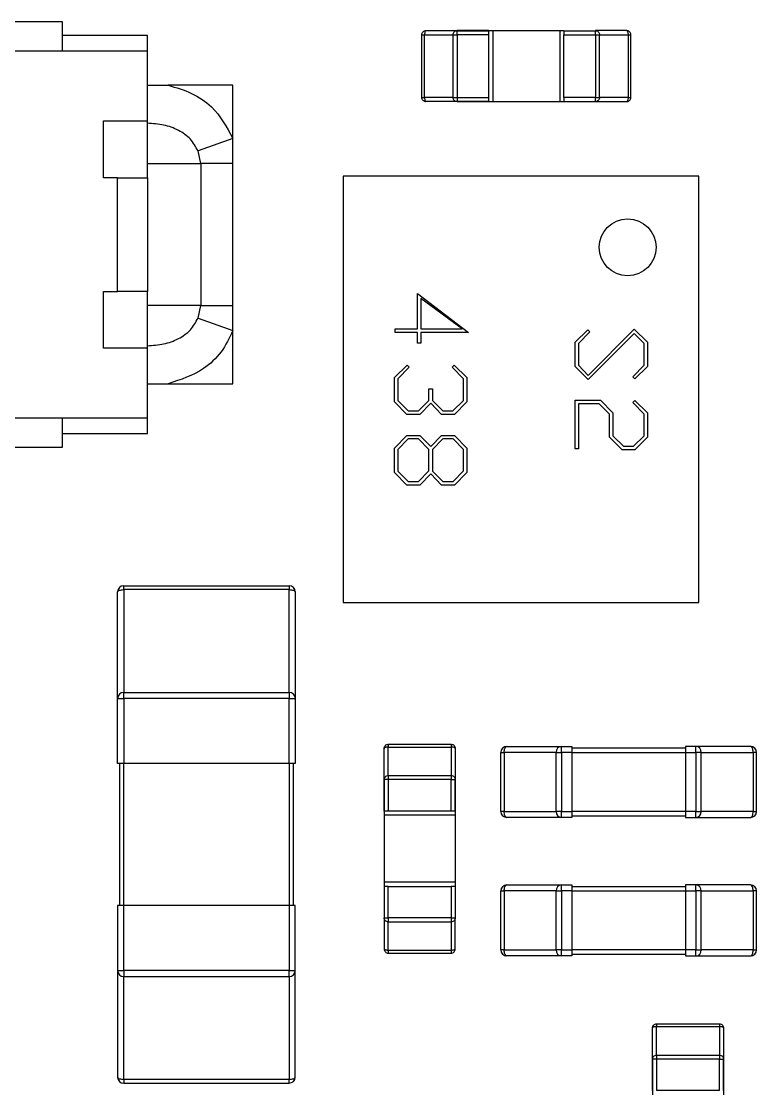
# Model space of a CAD drawing. Header units: millimetres. Extents: x 76 to 188, y 101 to 163.
# Drawn here: x 126.276 to 128.862, y 112.147 to 115.909 of the extents above; entities that cross this region are included whole.
import ezdxf

# ---------------------------------------------------------------- set-up
doc = ezdxf.new("R2010")
doc.units = ezdxf.units.MM

msp = doc.modelspace()

# ---------------------------------------------------------------- linework, layer by layer
at = {"color": 7, "linetype": 'Continuous', "lineweight": 25}
for p, q in [((125.0193, 115.9094), (126.4193, 115.9094)), ((126.4193, 115.9094), (126.4193, 115.8044)), ((126.7193, 115.8594), (126.4193, 115.8594)), ((126.7193, 115.8044), (126.7193, 115.8594)), ((127.6843, 115.6414), (127.6843, 115.8624)), ((127.694, 115.6414), (127.694, 115.8624)), ((127.7943, 115.6414), (127.7943, 115.8624)), ((127.9193, 115.8769), (127.8088, 115.8769)), ((127.8088, 115.8769), (127.9193, 115.8769)), ((127.9193, 115.8624), (127.8088, 115.8624)), ((127.8088, 115.8624), (127.8088, 115.6414)), ((127.8093, 115.8766), (127.9193, 115.8766)), ((127.9193, 115.8769), (127.9343, 115.8769)), ((127.9193, 115.8624), (127.9193, 115.6414)), ((127.9343, 115.8769), (127.9343, 115.6269)), ((127.9343, 115.8769), (128.1693, 115.8769)), ((128.1693, 115.8769), (128.1693, 115.6269)), ((128.1693, 115.8769), (128.1843, 115.8769)), ((128.1843, 115.8766), (128.2943, 115.8766)), ((128.1843, 115.6414), (128.1843, 115.8624)), ((128.1843, 115.8624), (128.2948, 115.8624)), ((128.2948, 115.8624), (128.2948, 115.6414)), ((128.3093, 115.6414), (128.3093, 115.8624)), ((128.4096, 115.8624), (128.4096, 115.6414)), ((128.4193, 115.6414), (128.4193, 115.8624)), ((126.4193, 115.8044), (125.0193, 115.8044)), ((126.7193, 115.8044), (126.4193, 115.8044)), ((126.7193, 115.5594), (126.7193, 115.8044)), ((126.7193, 115.6844), (126.7925, 115.6844)), ((127.0193, 115.6844), (126.7925, 115.6844)), ((127.0193, 115.4975), (127.0193, 115.6844)), ((127.8088, 115.6414), (127.9193, 115.6414)), ((127.8088, 115.6269), (127.9193, 115.6269)), ((127.9193, 115.6269), (127.8088, 115.6269)), ((127.9193, 115.6271), (127.8093, 115.6271)), ((127.9193, 115.6269), (127.9343, 115.6269)), ((127.9343, 115.6269), (128.1693, 115.6269)), ((128.1693, 115.6269), (128.1843, 115.6269)), ((128.2948, 115.6414), (128.1843, 115.6414)), ((128.1843, 115.6269), (128.2948, 115.6269)), ((126.5643, 115.5594), (126.7193, 115.5594)), ((126.5643, 115.3594), (126.5643, 115.5594)), ((126.7193, 115.3594), (126.7193, 115.5594)), ((127.0193, 115.4975), (126.8972, 115.4535)), ((127.0193, 115.4094), (127.0193, 115.4975)), ((126.9066, 115.4094), (126.8972, 115.4535)), ((126.7193, 115.4094), (126.9066, 115.4094)), ((126.9066, 115.4094), (126.9066, 114.9094)), ((127.0193, 115.4094), (126.9066, 115.4094)), ((127.0193, 114.9094), (127.0193, 115.4094)), ((126.6143, 115.3594), (126.5643, 115.3594)), ((126.6143, 114.9594), (126.6143, 115.3594)), ((126.6143, 115.3594), (126.7192, 115.3594)), ((126.7192, 115.3594), (126.7193, 115.3594)), ((126.7193, 115.3594), (126.7193, 114.9594)), ((128.6581, 115.3644), (127.4081, 115.3644)), ((127.4081, 115.3644), (127.4081, 113.8644)), ((128.6581, 113.8644), (128.6581, 115.3644)), ((126.5643, 114.7594), (126.5643, 114.9594)), ((126.5643, 114.9594), (126.6143, 114.9594)), ((126.7192, 114.9594), (126.6143, 114.9594)), ((126.7193, 114.9594), (126.7192, 114.9594)), ((126.7193, 114.7594), (126.7193, 114.9594)), ((127.669, 114.8273), (127.669, 114.9518)), ((127.669, 114.9518), (127.8484, 114.815)), ((126.9066, 114.9094), (126.7193, 114.9094)), ((126.8972, 114.8653), (126.9066, 114.9094)), ((126.9066, 114.9094), (127.0193, 114.9094)), ((127.0193, 114.8212), (127.0193, 114.9094)), ((127.6809, 114.934), (127.6809, 114.8273)), ((127.8256, 114.8273), (127.6809, 114.934)), ((126.8972, 114.8653), (127.0193, 114.8212)), ((127.0193, 114.6344), (127.0193, 114.8212)), ((127.5905, 114.815), (127.5905, 114.8273)), ((127.5905, 114.8273), (127.669, 114.8273)), ((127.669, 114.815), (127.5905, 114.815)), ((127.669, 114.7774), (127.669, 114.815)), ((127.6809, 114.8273), (127.8256, 114.8273)), ((127.6809, 114.815), (127.6809, 114.7774)), ((127.8484, 114.815), (127.6809, 114.815)), ((128.2232, 114.7806), (128.2676, 114.8241)), ((128.2749, 114.8168), (128.2351, 114.7758)), ((128.2676, 114.8241), (128.2749, 114.8168)), ((128.2695, 114.6637), (128.4316, 114.8258)), ((128.4316, 114.8115), (128.2695, 114.6493)), ((128.4316, 114.8258), (128.4782, 114.7806)), ((128.4663, 114.7756), (128.4316, 114.8115)), ((126.7193, 114.7594), (126.5643, 114.7594)), ((126.7193, 114.5144), (126.7193, 114.7594)), ((127.6809, 114.7774), (127.669, 114.7774)), ((128.2232, 114.6946), (128.2232, 114.7806)), ((128.2351, 114.7758), (128.2351, 114.6996)), ((128.4663, 114.6998), (128.4663, 114.7756)), ((128.4782, 114.7806), (128.4782, 114.6946)), ((127.588, 114.6565), (127.6325, 114.6999)), ((127.6398, 114.6926), (127.5999, 114.6517)), ((127.6325, 114.6999), (127.6398, 114.6926)), ((127.7912, 114.6926), (127.7985, 114.6999)), ((127.8311, 114.6515), (127.7912, 114.6926)), ((127.7985, 114.6999), (127.843, 114.6565)), ((128.2695, 114.6493), (128.2232, 114.6946)), ((128.2351, 114.6996), (128.2695, 114.6637)), ((128.4264, 114.6587), (128.4663, 114.6998)), ((128.4782, 114.6946), (128.4337, 114.6511)), ((127.588, 114.5704), (127.588, 114.6565)), ((127.5999, 114.6517), (127.5999, 114.5754)), ((127.8311, 114.5756), (127.8311, 114.6515)), ((127.843, 114.6565), (127.843, 114.5704)), ((128.4337, 114.6511), (128.4264, 114.6587)), ((126.7193, 114.6344), (126.7925, 114.6344)), ((126.7925, 114.6344), (127.0193, 114.6344)), ((127.7093, 114.6168), (127.7214, 114.6168)), ((127.7093, 114.5756), (127.7093, 114.6168)), ((127.7214, 114.6168), (127.7214, 114.5754)), ((127.632, 114.5261), (127.588, 114.5704)), ((127.5999, 114.5754), (127.6368, 114.5385)), ((127.6726, 114.5385), (127.7093, 114.5756)), ((127.7214, 114.5754), (127.7584, 114.5385)), ((127.7939, 114.5385), (127.8311, 114.5756)), ((127.843, 114.5704), (127.7987, 114.5261)), ((128.2232, 114.4049), (128.2232, 114.5764)), ((128.2232, 114.5764), (128.3125, 114.5764)), ((128.3125, 114.5764), (128.3566, 114.5323)), ((128.4264, 114.5684), (128.4337, 114.5758)), ((128.4663, 114.5273), (128.4264, 114.5684)), ((128.4337, 114.5758), (128.4782, 114.5323)), ((127.6368, 114.5385), (127.6726, 114.5385)), ((127.7154, 114.5658), (127.6771, 114.5261)), ((127.7536, 114.5261), (127.7154, 114.5658)), ((127.7584, 114.5385), (127.7939, 114.5385)), ((128.2351, 114.5641), (128.2351, 114.4049)), ((128.3077, 114.5641), (128.2351, 114.5641)), ((128.3445, 114.5273), (128.3077, 114.5641)), ((128.3566, 114.5323), (128.3566, 114.4513)), ((128.4782, 114.5323), (128.4782, 114.4463)), ((125.0193, 114.5144), (126.4193, 114.5144)), ((126.4193, 114.5144), (126.7193, 114.5144)), ((126.4193, 114.5144), (126.4193, 114.4094)), ((126.7193, 114.4594), (126.7193, 114.5144)), ((127.6771, 114.5261), (127.632, 114.5261)), ((127.7987, 114.5261), (127.7536, 114.5261)), ((128.3445, 114.4463), (128.3445, 114.5273)), ((128.4663, 114.4515), (128.4663, 114.5273)), ((126.4193, 114.4594), (126.7193, 114.4594)), ((127.588, 114.4081), (127.6318, 114.4522)), ((127.6366, 114.4399), (127.5999, 114.4033)), ((127.6318, 114.4522), (127.6774, 114.4522)), ((127.6726, 114.4399), (127.6366, 114.4399)), ((127.7093, 114.4031), (127.6726, 114.4399)), ((127.6774, 114.4522), (127.7154, 114.4129)), ((127.7154, 114.4129), (127.7534, 114.4522)), ((127.7584, 114.4399), (127.7214, 114.4033)), ((127.7534, 114.4522), (127.7989, 114.4522)), ((127.7941, 114.4399), (127.7584, 114.4399)), ((127.8311, 114.4031), (127.7941, 114.4399)), ((127.7989, 114.4522), (127.843, 114.4081)), ((128.3888, 114.402), (128.3445, 114.4463)), ((128.3566, 114.4513), (128.3936, 114.4143)), ((128.4291, 114.4143), (128.4663, 114.4515)), ((128.4782, 114.4463), (128.4339, 114.402)), ((126.4193, 114.4094), (125.0193, 114.4094)), ((127.588, 114.3221), (127.588, 114.4081)), ((127.5999, 114.4033), (127.5999, 114.3271)), ((127.7093, 114.3273), (127.7093, 114.4031)), ((127.7214, 114.4033), (127.7214, 114.3271)), ((127.8311, 114.3273), (127.8311, 114.4031)), ((127.843, 114.4081), (127.843, 114.3221)), ((128.2351, 114.4049), (128.2232, 114.4049)), ((128.4339, 114.402), (128.3888, 114.402)), ((128.3936, 114.4143), (128.4291, 114.4143)), ((127.632, 114.2778), (127.588, 114.3221)), ((127.5999, 114.3271), (127.6368, 114.2901)), ((127.6726, 114.2901), (127.7093, 114.3273)), ((127.7154, 114.3175), (127.6771, 114.2778)), ((127.7536, 114.2778), (127.7154, 114.3175)), ((127.7214, 114.3271), (127.7584, 114.2901)), ((127.7941, 114.2901), (127.8311, 114.3273)), ((127.843, 114.3221), (127.7987, 114.2778)), ((127.6771, 114.2778), (127.632, 114.2778)), ((127.6368, 114.2901), (127.6726, 114.2901)), ((127.7987, 114.2778), (127.7536, 114.2778)), ((127.7584, 114.2901), (127.7941, 114.2901)), ((126.6143, 113.5269), (126.6143, 113.9019)), ((126.6356, 113.9098), (126.6356, 113.9231)), ((126.6356, 113.9231), (127.2181, 113.9231)), ((127.2181, 113.9098), (126.6356, 113.9098)), ((126.6356, 113.9098), (126.6356, 113.5481)), ((127.2181, 113.9231), (127.2181, 113.9098)), ((127.2181, 113.5481), (127.2181, 113.9098)), ((127.2393, 113.9019), (127.2393, 113.5269)), ((127.4081, 113.8644), (128.6581, 113.8644)), ((126.6143, 113.2981), (126.6143, 113.5269)), ((126.6143, 113.5269), (126.6356, 113.5269)), ((126.6356, 113.5269), (126.6356, 113.5481)), ((126.6356, 113.5481), (127.2181, 113.5481)), ((127.2181, 113.5269), (126.6356, 113.5269)), ((126.6356, 113.5269), (126.6356, 113.2981)), ((127.2181, 113.5481), (127.2181, 113.5269)), ((127.2181, 113.2981), (127.2181, 113.5269)), ((127.2181, 113.5269), (127.2393, 113.5269)), ((127.2393, 113.5269), (127.2393, 113.2981)), ((127.5663, 113.3656), (127.7873, 113.3656)), ((127.5663, 113.3559), (127.7873, 113.3559)), ((127.9618, 113.1294), (127.9618, 113.3369)), ((127.9618, 113.3369), (127.9741, 113.3369)), ((127.9741, 113.3369), (127.9741, 113.1294)), ((128.1564, 113.3369), (127.9741, 113.3369)), ((127.9831, 113.3581), (128.1756, 113.3581)), ((128.1564, 113.1294), (128.1564, 113.3369)), ((128.1564, 113.3369), (128.1756, 113.3369)), ((128.1756, 113.3369), (128.1756, 113.3581)), ((128.1756, 113.3581), (128.2118, 113.3581)), ((128.1756, 113.3369), (128.1756, 113.1294)), ((128.2118, 113.3369), (128.1756, 113.3369)), ((128.2118, 113.3581), (128.2118, 113.3369)), ((128.6118, 113.3519), (128.2118, 113.3519)), ((128.2118, 113.3369), (128.2118, 113.1294)), ((128.2118, 113.3369), (128.6118, 113.3369)), ((128.648, 113.3581), (128.6118, 113.3581)), ((128.6118, 113.3581), (128.6118, 113.3369)), ((128.6118, 113.3369), (128.648, 113.3369)), ((128.6118, 113.3369), (128.6118, 113.1294)), ((128.648, 113.3369), (128.648, 113.3581)), ((128.8406, 113.3581), (128.648, 113.3581)), ((128.6673, 113.3369), (128.648, 113.3369)), ((128.648, 113.3369), (128.648, 113.1294)), ((128.6673, 113.1294), (128.6673, 113.3369)), ((128.6673, 113.3369), (128.8495, 113.3369)), ((128.8495, 113.3369), (128.8495, 113.1294)), ((128.8618, 113.3369), (128.8495, 113.3369)), ((128.8618, 113.1294), (128.8618, 113.3369)), ((126.6356, 113.2981), (126.6143, 113.2981)), ((126.6206, 113.2981), (126.6206, 112.7981)), ((127.2181, 113.2981), (126.6356, 113.2981)), ((126.6356, 112.7981), (126.6356, 113.2981)), ((127.2393, 113.2981), (127.2181, 113.2981)), ((127.2181, 113.2981), (127.2181, 112.7981)), ((127.2331, 112.7981), (127.2331, 113.2981)), ((127.5663, 113.2556), (127.7873, 113.2556)), ((127.5518, 113.2411), (127.5518, 113.1306)), ((127.5518, 113.1306), (127.5518, 113.2411)), ((127.5521, 113.1306), (127.5521, 113.2406)), ((127.5663, 113.2411), (127.5663, 113.1306)), ((127.7873, 113.2411), (127.5663, 113.2411)), ((127.7873, 113.1306), (127.7873, 113.2411)), ((127.8016, 113.2406), (127.8016, 113.1306)), ((127.8018, 113.1306), (127.8018, 113.2411)), ((127.8018, 113.2411), (127.8018, 113.1306)), ((127.5518, 113.1306), (127.5518, 113.1156)), ((127.5518, 113.1156), (127.5518, 112.8806)), ((127.8018, 113.1156), (127.5518, 113.1156)), ((127.7873, 113.1306), (127.5663, 113.1306)), ((127.8018, 113.1306), (127.8018, 113.1156)), ((127.8018, 113.1156), (127.8018, 112.8806)), ((127.9741, 113.1294), (127.9618, 113.1294)), ((127.9741, 113.1294), (128.1564, 113.1294)), ((128.1756, 113.1081), (127.9831, 113.1081)), ((128.1756, 113.1294), (128.1564, 113.1294)), ((128.1756, 113.1081), (128.1756, 113.1294)), ((128.1756, 113.1294), (128.2118, 113.1294)), ((128.2118, 113.1081), (128.1756, 113.1081)), ((128.2118, 113.1294), (128.2118, 113.1081)), ((128.6118, 113.1294), (128.2118, 113.1294)), ((128.2118, 113.1144), (128.6118, 113.1144)), ((128.648, 113.1294), (128.6118, 113.1294)), ((128.6118, 113.1294), (128.6118, 113.1081)), ((128.6118, 113.1081), (128.648, 113.1081)), ((128.648, 113.1081), (128.648, 113.1294)), ((128.648, 113.1294), (128.6673, 113.1294)), ((128.648, 113.1081), (128.8406, 113.1081)), ((128.8495, 113.1294), (128.6673, 113.1294)), ((128.8495, 113.1294), (128.8618, 113.1294)), ((127.8018, 112.8806), (127.5518, 112.8806)), ((127.5518, 112.8806), (127.5518, 112.8656)), ((127.8018, 112.8806), (127.8018, 112.8656)), ((127.5518, 112.8656), (127.5518, 112.7551)), ((127.5663, 112.7551), (127.5663, 112.8656)), ((127.5663, 112.8656), (127.7873, 112.8656)), ((127.7873, 112.8656), (127.7873, 112.7551)), ((127.8016, 112.8656), (127.8016, 112.7556)), ((127.9618, 112.6419), (127.9618, 112.8494)), ((127.9618, 112.8494), (127.9741, 112.8494)), ((127.9741, 112.8494), (127.9741, 112.6419)), ((128.1564, 112.8494), (127.9741, 112.8494)), ((127.9831, 112.8706), (128.1756, 112.8706)), ((128.1564, 112.8494), (128.1756, 112.8494)), ((128.1564, 112.6419), (128.1564, 112.8494)), ((128.1756, 112.8494), (128.1756, 112.8706)), ((128.1756, 112.8706), (128.2118, 112.8706)), ((128.1756, 112.8494), (128.1756, 112.6419)), ((128.2118, 112.8494), (128.1756, 112.8494)), ((128.2118, 112.8706), (128.2118, 112.8494)), ((128.6118, 112.8644), (128.2118, 112.8644)), ((128.2118, 112.8494), (128.2118, 112.6419)), ((128.2118, 112.8494), (128.6118, 112.8494)), ((128.648, 112.8706), (128.6118, 112.8706)), ((128.6118, 112.8706), (128.6118, 112.8494)), ((128.6118, 112.8494), (128.6118, 112.6419)), ((128.6118, 112.8494), (128.648, 112.8494)), ((128.648, 112.8494), (128.648, 112.8706)), ((128.8406, 112.8706), (128.648, 112.8706)), ((128.648, 112.8494), (128.648, 112.6419)), ((128.6673, 112.8494), (128.648, 112.8494)), ((128.6673, 112.6419), (128.6673, 112.8494)), ((128.6673, 112.8494), (128.8495, 112.8494)), ((128.8495, 112.8494), (128.8495, 112.6419)), ((128.8618, 112.8494), (128.8495, 112.8494)), ((128.8618, 112.6419), (128.8618, 112.8494)), ((126.6143, 112.7981), (126.6143, 112.5694)), ((126.6356, 112.7981), (126.6143, 112.7981)), ((126.6356, 112.5694), (126.6356, 112.7981)), ((127.2181, 112.7981), (126.6356, 112.7981)), ((127.2181, 112.7981), (127.2181, 112.5694)), ((127.2393, 112.7981), (127.2181, 112.7981)), ((127.2393, 112.5694), (127.2393, 112.7981)), ((127.7873, 112.7551), (127.5663, 112.7551)), ((127.5663, 112.7406), (127.7873, 112.7406)), ((127.7873, 112.6403), (127.5663, 112.6403)), ((127.5663, 112.6306), (127.7873, 112.6306)), ((127.9741, 112.6419), (127.9618, 112.6419)), ((127.9741, 112.6419), (128.1564, 112.6419)), ((128.1756, 112.6206), (127.9831, 112.6206)), ((128.1756, 112.6419), (128.1564, 112.6419)), ((128.1756, 112.6419), (128.2118, 112.6419)), ((128.1756, 112.6206), (128.1756, 112.6419)), ((128.2118, 112.6206), (128.1756, 112.6206)), ((128.2118, 112.6419), (128.2118, 112.6206)), ((128.6118, 112.6419), (128.2118, 112.6419)), ((128.2118, 112.6269), (128.6118, 112.6269)), ((128.648, 112.6419), (128.6118, 112.6419)), ((128.6118, 112.6419), (128.6118, 112.6206)), ((128.6118, 112.6206), (128.648, 112.6206)), ((128.648, 112.6206), (128.648, 112.6419)), ((128.648, 112.6419), (128.6673, 112.6419)), ((128.648, 112.6206), (128.8406, 112.6206)), ((128.8495, 112.6419), (128.6673, 112.6419)), ((128.8495, 112.6419), (128.8618, 112.6419)), ((126.6143, 112.5694), (126.6356, 112.5694)), ((126.6143, 112.5694), (126.6143, 112.1944)), ((127.2181, 112.5694), (126.6356, 112.5694)), ((126.6356, 112.5694), (126.6356, 112.5481)), ((126.6356, 112.5481), (127.2181, 112.5481)), ((126.6356, 112.1865), (126.6356, 112.5481)), ((127.2181, 112.5694), (127.2393, 112.5694)), ((127.2181, 112.5481), (127.2181, 112.5694)), ((127.2181, 112.5481), (127.2181, 112.1865)), ((127.2393, 112.1944), (127.2393, 112.5694)), ((128.5101, 112.3819), (128.7311, 112.3819)), ((128.5101, 112.3722), (128.7311, 112.3722)), ((128.4956, 112.2574), (128.4956, 112.1469)), ((128.4956, 112.1469), (128.4956, 112.2574)), ((128.4958, 112.1469), (128.4958, 112.2569)), ((128.5101, 112.2719), (128.7311, 112.2719)), ((128.5101, 112.2574), (128.5101, 112.1469)), ((128.7311, 112.2574), (128.5101, 112.2574)), ((128.7311, 112.1469), (128.7311, 112.2574)), ((128.7453, 112.2569), (128.7453, 112.1469)), ((128.7456, 112.1469), (128.7456, 112.2574)), ((128.7456, 112.2574), (128.7456, 112.1469)), ((127.2181, 112.1865), (126.6356, 112.1865)), ((126.6356, 112.1865), (126.6356, 112.1731)), ((126.6356, 112.1731), (127.2181, 112.1731)), ((127.2181, 112.1731), (127.2181, 112.1865)), ((128.4956, 112.1469), (128.4956, 112.1319)), ((128.7311, 112.1469), (128.5101, 112.1469)), ((128.7456, 112.1469), (128.7456, 112.1319))]:
    msp.add_line(p, q, dxfattribs=at)
at = {"color": 7, "linetype": 'Continuous', "lineweight": 25, "flags": 128}
for points in [[(126.6143, 113.9019), (126.6147, 113.9034), (126.6159, 113.9049), (126.6179, 113.9063), (126.6205, 113.9075), (126.6238, 113.9084), (126.6274, 113.9092), (126.6314, 113.9096), (126.6356, 113.9098)], [(127.2181, 113.9098), (127.2222, 113.9096), (127.2262, 113.9092), (127.2299, 113.9084), (127.2331, 113.9075), (127.2357, 113.9063), (127.2377, 113.9049), (127.2389, 113.9034), (127.2393, 113.9019)], [(127.9741, 113.3369), (127.9743, 113.341), (127.9748, 113.345), (127.9756, 113.3487), (127.9767, 113.3519), (127.9781, 113.3546), (127.9796, 113.3565), (127.9813, 113.3577), (127.9831, 113.3581)], [(128.8495, 113.3369), (128.8493, 113.341), (128.8488, 113.345), (128.848, 113.3487), (128.8469, 113.3519), (128.8455, 113.3546), (128.844, 113.3565), (128.8423, 113.3577), (128.8406, 113.3581)], [(127.9831, 113.1081), (127.9813, 113.1085), (127.9796, 113.1098), (127.9781, 113.1117), (127.9767, 113.1144), (127.9756, 113.1176), (127.9748, 113.1213), (127.9743, 113.1252), (127.9741, 113.1294)], [(128.8406, 113.1081), (128.8423, 113.1085), (128.844, 113.1098), (128.8455, 113.1117), (128.8469, 113.1144), (128.848, 113.1176), (128.8488, 113.1213), (128.8493, 113.1252), (128.8495, 113.1294)], [(127.9741, 112.8494), (127.9743, 112.8535), (127.9748, 112.8575), (127.9756, 112.8612), (127.9767, 112.8644), (127.9781, 112.8671), (127.9796, 112.869), (127.9813, 112.8702), (127.9831, 112.8706)], [(128.8495, 112.8494), (128.8493, 112.8535), (128.8488, 112.8575), (128.848, 112.8612), (128.8469, 112.8644), (128.8455, 112.8671), (128.844, 112.869), (128.8423, 112.8702), (128.8406, 112.8706)], [(127.9831, 112.6206), (127.9813, 112.621), (127.9796, 112.6223), (127.9781, 112.6242), (127.9767, 112.6269), (127.9756, 112.6301), (127.9748, 112.6338), (127.9743, 112.6377), (127.9741, 112.6419)], [(128.8406, 112.6206), (128.8423, 112.621), (128.844, 112.6223), (128.8455, 112.6242), (128.8469, 112.6269), (128.848, 112.6301), (128.8488, 112.6338), (128.8493, 112.6377), (128.8495, 112.6419)], [(126.6143, 112.1944), (126.6147, 112.1929), (126.6159, 112.1914), (126.6179, 112.19), (126.6205, 112.1888), (126.6238, 112.1878), (126.6274, 112.1871), (126.6314, 112.1867), (126.6356, 112.1865)], [(127.2181, 112.1865), (127.2222, 112.1867), (127.2262, 112.1871), (127.2299, 112.1878), (127.2331, 112.1888), (127.2357, 112.19), (127.2377, 112.1914), (127.2389, 112.1929), (127.2393, 112.1944)]]:
    msp.add_lwpolyline(points, dxfattribs=at)
at = {"color": 7, "linetype": 'Continuous', "lineweight": 25}
msp.add_circle((128.4081, 115.1144), 0.1, dxfattribs=at)
for centre, radius, start, end in [((126.6356, 113.9019), 0.0213, 90, 180), ((127.2181, 113.9019), 0.0212, 0, 90), ((126.6356, 113.5269), 0.0213, 90, 180), ((127.2181, 113.5269), 0.0213, 0, 90), ((127.9831, 113.3369), 0.0212, 90, 180), ((128.1767, 113.3378), 0.0203, 92.9267, 182.6545), ((128.6469, 113.3378), 0.0203, 357.3455, 87.0733), ((128.8406, 113.3369), 0.0212, 0, 90), ((127.9831, 113.1294), 0.0213, 180, 270), ((128.1767, 113.1284), 0.0203, 177.3455, 267.0733), ((128.6469, 113.1284), 0.0203, 272.9267, 2.6545), ((128.8406, 113.1294), 0.0213, 270, 0), ((127.9831, 112.8494), 0.0213, 90, 180), ((128.1767, 112.8503), 0.0203, 92.9267, 182.6545), ((128.6469, 112.8503), 0.0203, 357.3455, 87.0733), ((128.8406, 112.8494), 0.0213, 0, 90), ((127.9831, 112.6419), 0.0212, 180, 270), ((128.1767, 112.6409), 0.0203, 177.3455, 267.0733), ((128.6469, 112.6409), 0.0203, 272.9267, 2.6545), ((128.8406, 112.6419), 0.0212, 270, 0), ((126.6356, 112.5694), 0.0213, 180, 270), ((127.2181, 112.5694), 0.0212, 270, 0), ((126.6356, 112.1944), 0.0213, 180, 270), ((127.2181, 112.1944), 0.0212, 270, 0)]:
    msp.add_arc(centre, radius, start, end, dxfattribs=at)
for points in [[(127.6843, 115.8624), (127.6845, 115.8643), (127.685, 115.8681), (127.6883, 115.8729), (127.6931, 115.8762), (127.6969, 115.8767), (127.6988, 115.8769)], [(127.6843, 115.8624), (127.6844, 115.8624), (127.6847, 115.8624), (127.6868, 115.8624), (127.6899, 115.8624), (127.6926, 115.8624), (127.694, 115.8624)], [(127.6988, 115.8769), (127.6982, 115.8767), (127.6969, 115.8762), (127.6953, 115.8729), (127.6942, 115.8681), (127.6941, 115.8643), (127.694, 115.8624)], [(127.694, 115.8624), (127.7081, 115.8624), (127.7363, 115.8624), (127.7684, 115.8624), (127.7902, 115.8624), (127.7929, 115.8624), (127.7943, 115.8624)], [(127.6988, 115.8769), (127.7143, 115.8769), (127.7452, 115.8769), (127.7804, 115.8769), (127.8043, 115.8769), (127.8073, 115.8769), (127.8088, 115.8769)], [(127.7943, 115.8624), (127.7945, 115.8643), (127.795, 115.8681), (127.7983, 115.8729), (127.8031, 115.8762), (127.8069, 115.8767), (127.8088, 115.8769)], [(127.7943, 115.8624), (127.7945, 115.8624), (127.795, 115.8624), (127.7983, 115.8624), (127.8031, 115.8624), (127.8069, 115.8624), (127.8088, 115.8624)], [(127.8088, 115.8624), (127.8088, 115.8643), (127.8088, 115.8681), (127.8088, 115.8729), (127.8088, 115.8762), (127.8088, 115.8767), (127.8088, 115.8769)], [(127.9193, 115.8769), (127.9193, 115.8767), (127.9193, 115.8762), (127.9193, 115.8729), (127.9193, 115.8681), (127.9193, 115.8643), (127.9193, 115.8624)], [(128.1843, 115.8769), (128.1843, 115.8767), (128.1843, 115.8762), (128.1843, 115.8729), (128.1843, 115.8681), (128.1843, 115.8643), (128.1843, 115.8624)], [(128.2948, 115.8624), (128.2948, 115.8643), (128.2948, 115.8681), (128.2948, 115.8729), (128.2948, 115.8762), (128.2948, 115.8767), (128.2948, 115.8769)], [(128.2948, 115.8769), (128.2967, 115.8767), (128.3005, 115.8762), (128.3053, 115.8729), (128.3087, 115.8681), (128.3091, 115.8643), (128.3093, 115.8624)], [(128.4048, 115.8769), (128.3894, 115.8769), (128.3584, 115.8769), (128.3232, 115.8769), (128.2993, 115.8769), (128.2963, 115.8769), (128.2948, 115.8769)], [(128.2948, 115.8624), (128.2967, 115.8624), (128.3005, 115.8624), (128.3053, 115.8624), (128.3087, 115.8624), (128.3091, 115.8624), (128.3093, 115.8624)], [(128.3093, 115.8624), (128.3107, 115.8624), (128.3134, 115.8624), (128.3352, 115.8624), (128.3673, 115.8624), (128.3955, 115.8624), (128.4096, 115.8624)], [(128.4048, 115.8769), (128.4054, 115.8767), (128.4067, 115.8762), (128.4083, 115.8729), (128.4094, 115.8681), (128.4095, 115.8643), (128.4096, 115.8624)], [(128.4193, 115.8624), (128.4191, 115.8643), (128.4187, 115.8681), (128.4153, 115.8729), (128.4105, 115.8762), (128.4067, 115.8767), (128.4048, 115.8769)], [(128.4096, 115.8624), (128.411, 115.8624), (128.4137, 115.8624), (128.4168, 115.8624), (128.4189, 115.8624), (128.4192, 115.8624), (128.4193, 115.8624)], [(127.6988, 115.6269), (127.6969, 115.6271), (127.6931, 115.6275), (127.6883, 115.6309), (127.685, 115.6357), (127.6845, 115.6395), (127.6843, 115.6414)], [(127.6843, 115.6414), (127.6844, 115.6414), (127.6847, 115.6414), (127.6868, 115.6414), (127.6899, 115.6414), (127.6926, 115.6414), (127.694, 115.6414)], [(127.7943, 115.6414), (127.7929, 115.6414), (127.7902, 115.6414), (127.7684, 115.6414), (127.7363, 115.6414), (127.7081, 115.6414), (127.694, 115.6414)], [(127.694, 115.6414), (127.6941, 115.6395), (127.6942, 115.6357), (127.6953, 115.6309), (127.6969, 115.6275), (127.6982, 115.6271), (127.6988, 115.6269)], [(127.8088, 115.6269), (127.8073, 115.6269), (127.8043, 115.6269), (127.7804, 115.6269), (127.7452, 115.6269), (127.7143, 115.6269), (127.6988, 115.6269)], [(127.8088, 115.6269), (127.8069, 115.6271), (127.8031, 115.6275), (127.7983, 115.6309), (127.795, 115.6357), (127.7945, 115.6395), (127.7943, 115.6414)], [(127.7943, 115.6414), (127.7945, 115.6414), (127.795, 115.6414), (127.7983, 115.6414), (127.8031, 115.6414), (127.8069, 115.6414), (127.8088, 115.6414)], [(127.8088, 115.6414), (127.8088, 115.6395), (127.8088, 115.6357), (127.8088, 115.6309), (127.8088, 115.6275), (127.8088, 115.6271), (127.8088, 115.6269)], [(127.9193, 115.6414), (127.9193, 115.6395), (127.9193, 115.6357), (127.9193, 115.6309), (127.9193, 115.6275), (127.9193, 115.6271), (127.9193, 115.6269)], [(128.1843, 115.6414), (128.1843, 115.6395), (128.1843, 115.6357), (128.1843, 115.6309), (128.1843, 115.6275), (128.1843, 115.6271), (128.1843, 115.6269)], [(128.2948, 115.6269), (128.2948, 115.6271), (128.2948, 115.6275), (128.2948, 115.6309), (128.2948, 115.6357), (128.2948, 115.6395), (128.2948, 115.6414)], [(128.2948, 115.6414), (128.2967, 115.6414), (128.3005, 115.6414), (128.3053, 115.6414), (128.3087, 115.6414), (128.3091, 115.6414), (128.3093, 115.6414)], [(128.3093, 115.6414), (128.3091, 115.6395), (128.3087, 115.6357), (128.3053, 115.6309), (128.3005, 115.6275), (128.2967, 115.6271), (128.2948, 115.6269)], [(128.2948, 115.6269), (128.2963, 115.6269), (128.2993, 115.6269), (128.3232, 115.6269), (128.3584, 115.6269), (128.3894, 115.6269), (128.4048, 115.6269)], [(128.4096, 115.6414), (128.3955, 115.6414), (128.3673, 115.6414), (128.3352, 115.6414), (128.3134, 115.6414), (128.3107, 115.6414), (128.3093, 115.6414)], [(128.4096, 115.6414), (128.4095, 115.6395), (128.4094, 115.6357), (128.4083, 115.6309), (128.4067, 115.6275), (128.4054, 115.6271), (128.4048, 115.6269)], [(128.4048, 115.6269), (128.4067, 115.6271), (128.4105, 115.6275), (128.4153, 115.6309), (128.4187, 115.6357), (128.4191, 115.6395), (128.4193, 115.6414)], [(128.4096, 115.6414), (128.411, 115.6414), (128.4137, 115.6414), (128.4168, 115.6414), (128.4189, 115.6414), (128.4192, 115.6414), (128.4193, 115.6414)], [(127.5518, 113.3511), (127.552, 113.353), (127.5525, 113.3568), (127.5558, 113.3616), (127.5606, 113.365), (127.5644, 113.3654), (127.5663, 113.3656)], [(127.5663, 113.3656), (127.5663, 113.3655), (127.5663, 113.3652), (127.5663, 113.3631), (127.5663, 113.36), (127.5663, 113.3573), (127.5663, 113.3559)], [(127.7873, 113.3656), (127.7892, 113.3654), (127.793, 113.365), (127.7978, 113.3616), (127.8012, 113.3568), (127.8016, 113.353), (127.8018, 113.3511)], [(127.7873, 113.3656), (127.7873, 113.3655), (127.7873, 113.3652), (127.7873, 113.3631), (127.7873, 113.36), (127.7873, 113.3573), (127.7873, 113.3559)], [(127.5663, 113.3559), (127.5644, 113.3559), (127.5606, 113.3557), (127.5558, 113.3546), (127.5525, 113.353), (127.552, 113.3518), (127.5518, 113.3511)], [(127.5518, 113.2411), (127.5518, 113.2426), (127.5518, 113.2457), (127.5518, 113.2695), (127.5518, 113.3048), (127.5518, 113.3357), (127.5518, 113.3511)], [(127.5663, 113.2556), (127.5663, 113.257), (127.5663, 113.2598), (127.5663, 113.2815), (127.5663, 113.3136), (127.5663, 113.3418), (127.5663, 113.3559)], [(127.7873, 113.3559), (127.7873, 113.3418), (127.7873, 113.3136), (127.7873, 113.2815), (127.7873, 113.2598), (127.7873, 113.257), (127.7873, 113.2556)], [(127.8018, 113.3511), (127.8016, 113.3518), (127.8012, 113.353), (127.7978, 113.3546), (127.793, 113.3557), (127.7892, 113.3559), (127.7873, 113.3559)], [(127.8018, 113.3511), (127.8018, 113.3357), (127.8018, 113.3048), (127.8018, 113.2695), (127.8018, 113.2457), (127.8018, 113.2426), (127.8018, 113.2411)], [(127.5518, 113.2411), (127.552, 113.243), (127.5525, 113.2468), (127.5558, 113.2516), (127.5606, 113.255), (127.5644, 113.2554), (127.5663, 113.2556)], [(127.5663, 113.2556), (127.5663, 113.2554), (127.5663, 113.255), (127.5663, 113.2516), (127.5663, 113.2468), (127.5663, 113.243), (127.5663, 113.2411)], [(127.7873, 113.2556), (127.7892, 113.2554), (127.793, 113.255), (127.7978, 113.2516), (127.8012, 113.2468), (127.8016, 113.243), (127.8018, 113.2411)], [(127.7873, 113.2556), (127.7873, 113.2554), (127.7873, 113.255), (127.7873, 113.2516), (127.7873, 113.2468), (127.7873, 113.243), (127.7873, 113.2411)], [(127.5663, 113.2411), (127.5644, 113.2411), (127.5606, 113.2411), (127.5558, 113.2411), (127.5525, 113.2411), (127.552, 113.2411), (127.5518, 113.2411)], [(127.7873, 113.2411), (127.7892, 113.2411), (127.793, 113.2411), (127.7978, 113.2411), (127.8012, 113.2411), (127.8016, 113.2411), (127.8018, 113.2411)], [(127.5663, 113.1306), (127.5644, 113.1306), (127.5606, 113.1306), (127.5558, 113.1306), (127.5525, 113.1306), (127.552, 113.1306), (127.5518, 113.1306)], [(127.8018, 113.1306), (127.8016, 113.1306), (127.8012, 113.1306), (127.7978, 113.1306), (127.793, 113.1306), (127.7892, 113.1306), (127.7873, 113.1306)], [(127.5663, 112.8656), (127.5644, 112.8656), (127.5606, 112.8656), (127.5558, 112.8656), (127.5525, 112.8656), (127.552, 112.8656), (127.5518, 112.8656)], [(127.8018, 112.8656), (127.8016, 112.8656), (127.8012, 112.8656), (127.7978, 112.8656), (127.793, 112.8656), (127.7892, 112.8656), (127.7873, 112.8656)], [(127.5663, 112.7406), (127.5644, 112.7409), (127.5606, 112.7413), (127.5558, 112.7446), (127.5525, 112.7494), (127.552, 112.7532), (127.5518, 112.7551)], [(127.5518, 112.7551), (127.552, 112.7551), (127.5525, 112.7551), (127.5558, 112.7551), (127.5606, 112.7551), (127.5644, 112.7551), (127.5663, 112.7551)], [(127.5518, 112.7551), (127.5518, 112.7536), (127.5518, 112.7506), (127.5518, 112.7267), (127.5518, 112.6915), (127.5518, 112.6606), (127.5518, 112.6451)], [(127.5663, 112.7551), (127.5663, 112.7532), (127.5663, 112.7494), (127.5663, 112.7446), (127.5663, 112.7413), (127.5663, 112.7409), (127.5663, 112.7406)], [(127.5663, 112.6403), (127.5663, 112.6544), (127.5663, 112.6826), (127.5663, 112.7147), (127.5663, 112.7365), (127.5663, 112.7393), (127.5663, 112.7406)], [(127.8018, 112.7551), (127.8016, 112.7532), (127.8012, 112.7494), (127.7978, 112.7446), (127.793, 112.7413), (127.7892, 112.7409), (127.7873, 112.7406)], [(127.7873, 112.7551), (127.7873, 112.7532), (127.7873, 112.7494), (127.7873, 112.7446), (127.7873, 112.7413), (127.7873, 112.7409), (127.7873, 112.7406)], [(127.7873, 112.7551), (127.7892, 112.7551), (127.793, 112.7551), (127.7978, 112.7551), (127.8012, 112.7551), (127.8016, 112.7551), (127.8018, 112.7551)], [(127.7873, 112.7406), (127.7873, 112.7393), (127.7873, 112.7365), (127.7873, 112.7147), (127.7873, 112.6826), (127.7873, 112.6544), (127.7873, 112.6403)], [(127.8018, 112.6451), (127.8018, 112.6606), (127.8018, 112.6915), (127.8018, 112.7267), (127.8018, 112.7506), (127.8018, 112.7536), (127.8018, 112.7551)], [(127.5663, 112.6403), (127.5644, 112.6404), (127.5606, 112.6406), (127.5558, 112.6417), (127.5525, 112.6433), (127.552, 112.6445), (127.5518, 112.6451)], [(127.5518, 112.6451), (127.552, 112.6432), (127.5525, 112.6394), (127.5558, 112.6346), (127.5606, 112.6313), (127.5644, 112.6309), (127.5663, 112.6306)], [(127.5663, 112.6403), (127.5663, 112.639), (127.5663, 112.6362), (127.5663, 112.6331), (127.5663, 112.631), (127.5663, 112.6308), (127.5663, 112.6306)], [(127.8018, 112.6451), (127.8016, 112.6445), (127.8012, 112.6433), (127.7978, 112.6417), (127.793, 112.6406), (127.7892, 112.6404), (127.7873, 112.6403)], [(127.7873, 112.6306), (127.7892, 112.6309), (127.793, 112.6313), (127.7978, 112.6346), (127.8012, 112.6394), (127.8016, 112.6432), (127.8018, 112.6451)], [(127.7873, 112.6403), (127.7873, 112.639), (127.7873, 112.6362), (127.7873, 112.6331), (127.7873, 112.631), (127.7873, 112.6308), (127.7873, 112.6306)], [(128.4956, 112.3674), (128.4958, 112.3693), (128.4962, 112.3731), (128.4996, 112.3779), (128.5044, 112.3812), (128.5082, 112.3817), (128.5101, 112.3819)], [(128.5101, 112.3722), (128.5082, 112.3721), (128.5044, 112.372), (128.4996, 112.3709), (128.4962, 112.3693), (128.4958, 112.368), (128.4956, 112.3674)], [(128.4956, 112.2574), (128.4956, 112.2589), (128.4956, 112.2619), (128.4956, 112.2858), (128.4956, 112.321), (128.4956, 112.3519), (128.4956, 112.3674)], [(128.5101, 112.3819), (128.5101, 112.3818), (128.5101, 112.3815), (128.5101, 112.3794), (128.5101, 112.3763), (128.5101, 112.3736), (128.5101, 112.3722)], [(128.5101, 112.2719), (128.5101, 112.2733), (128.5101, 112.276), (128.5101, 112.2978), (128.5101, 112.3299), (128.5101, 112.3581), (128.5101, 112.3722)], [(128.7311, 112.3819), (128.733, 112.3817), (128.7368, 112.3812), (128.7416, 112.3779), (128.7449, 112.3731), (128.7453, 112.3693), (128.7456, 112.3674)], [(128.7311, 112.3819), (128.7311, 112.3818), (128.7311, 112.3815), (128.7311, 112.3794), (128.7311, 112.3763), (128.7311, 112.3736), (128.7311, 112.3722)], [(128.7311, 112.3722), (128.7311, 112.3581), (128.7311, 112.3299), (128.7311, 112.2978), (128.7311, 112.276), (128.7311, 112.2733), (128.7311, 112.2719)], [(128.7456, 112.3674), (128.7453, 112.368), (128.7449, 112.3693), (128.7416, 112.3709), (128.7368, 112.372), (128.733, 112.3721), (128.7311, 112.3722)], [(128.7456, 112.3674), (128.7456, 112.3519), (128.7456, 112.321), (128.7456, 112.2858), (128.7456, 112.2619), (128.7456, 112.2589), (128.7456, 112.2574)], [(128.4956, 112.2574), (128.4958, 112.2593), (128.4962, 112.2631), (128.4996, 112.2679), (128.5044, 112.2712), (128.5082, 112.2717), (128.5101, 112.2719)], [(128.5101, 112.2574), (128.5082, 112.2574), (128.5044, 112.2574), (128.4996, 112.2574), (128.4962, 112.2574), (128.4958, 112.2574), (128.4956, 112.2574)], [(128.5101, 112.2719), (128.5101, 112.2717), (128.5101, 112.2712), (128.5101, 112.2679), (128.5101, 112.2631), (128.5101, 112.2593), (128.5101, 112.2574)], [(128.7311, 112.2719), (128.733, 112.2717), (128.7368, 112.2712), (128.7416, 112.2679), (128.7449, 112.2631), (128.7453, 112.2593), (128.7456, 112.2574)], [(128.7311, 112.2719), (128.7311, 112.2717), (128.7311, 112.2712), (128.7311, 112.2679), (128.7311, 112.2631), (128.7311, 112.2593), (128.7311, 112.2574)], [(128.7311, 112.2574), (128.733, 112.2574), (128.7368, 112.2574), (128.7416, 112.2574), (128.7449, 112.2574), (128.7453, 112.2574), (128.7456, 112.2574)]]:
    msp.add_open_spline(points, degree=3, dxfattribs=at)
for points, knots in [([(126.7925, 115.6844), (126.8203, 115.6764), (126.8753, 115.6605), (126.9625, 115.6026), (126.9977, 115.5374), (127.0193, 115.4975)], [0, 0, 0, 0, 0.283715, 0.561471, 1, 1, 1, 1]), ([(126.8972, 115.4535), (126.8891, 115.4679), (126.8724, 115.4978), (126.8281, 115.528), (126.7761, 115.5472), (126.7385, 115.5495), (126.7193, 115.5507)], [0, 0, 0, 0, 0.230054, 0.47419, 0.732577, 1, 1, 1, 1]), ([(126.7193, 114.7681), (126.7385, 114.7693), (126.7761, 114.7716), (126.8281, 114.7907), (126.8724, 114.821), (126.8891, 114.8508), (126.8972, 114.8653)], [0, 0, 0, 0, 0.267423, 0.52581, 0.769946, 1, 1, 1, 1]), ([(127.0193, 114.8212), (127.0071, 114.7954), (126.9825, 114.7437), (126.9062, 114.6718), (126.8357, 114.6486), (126.7925, 114.6344)], [0, 0, 0, 0, 0.27925, 0.559101, 1, 1, 1, 1])]:
    msp.add_open_spline(points, degree=3, knots=knots, dxfattribs=at)

doc.saveas('drawing.dxf')
